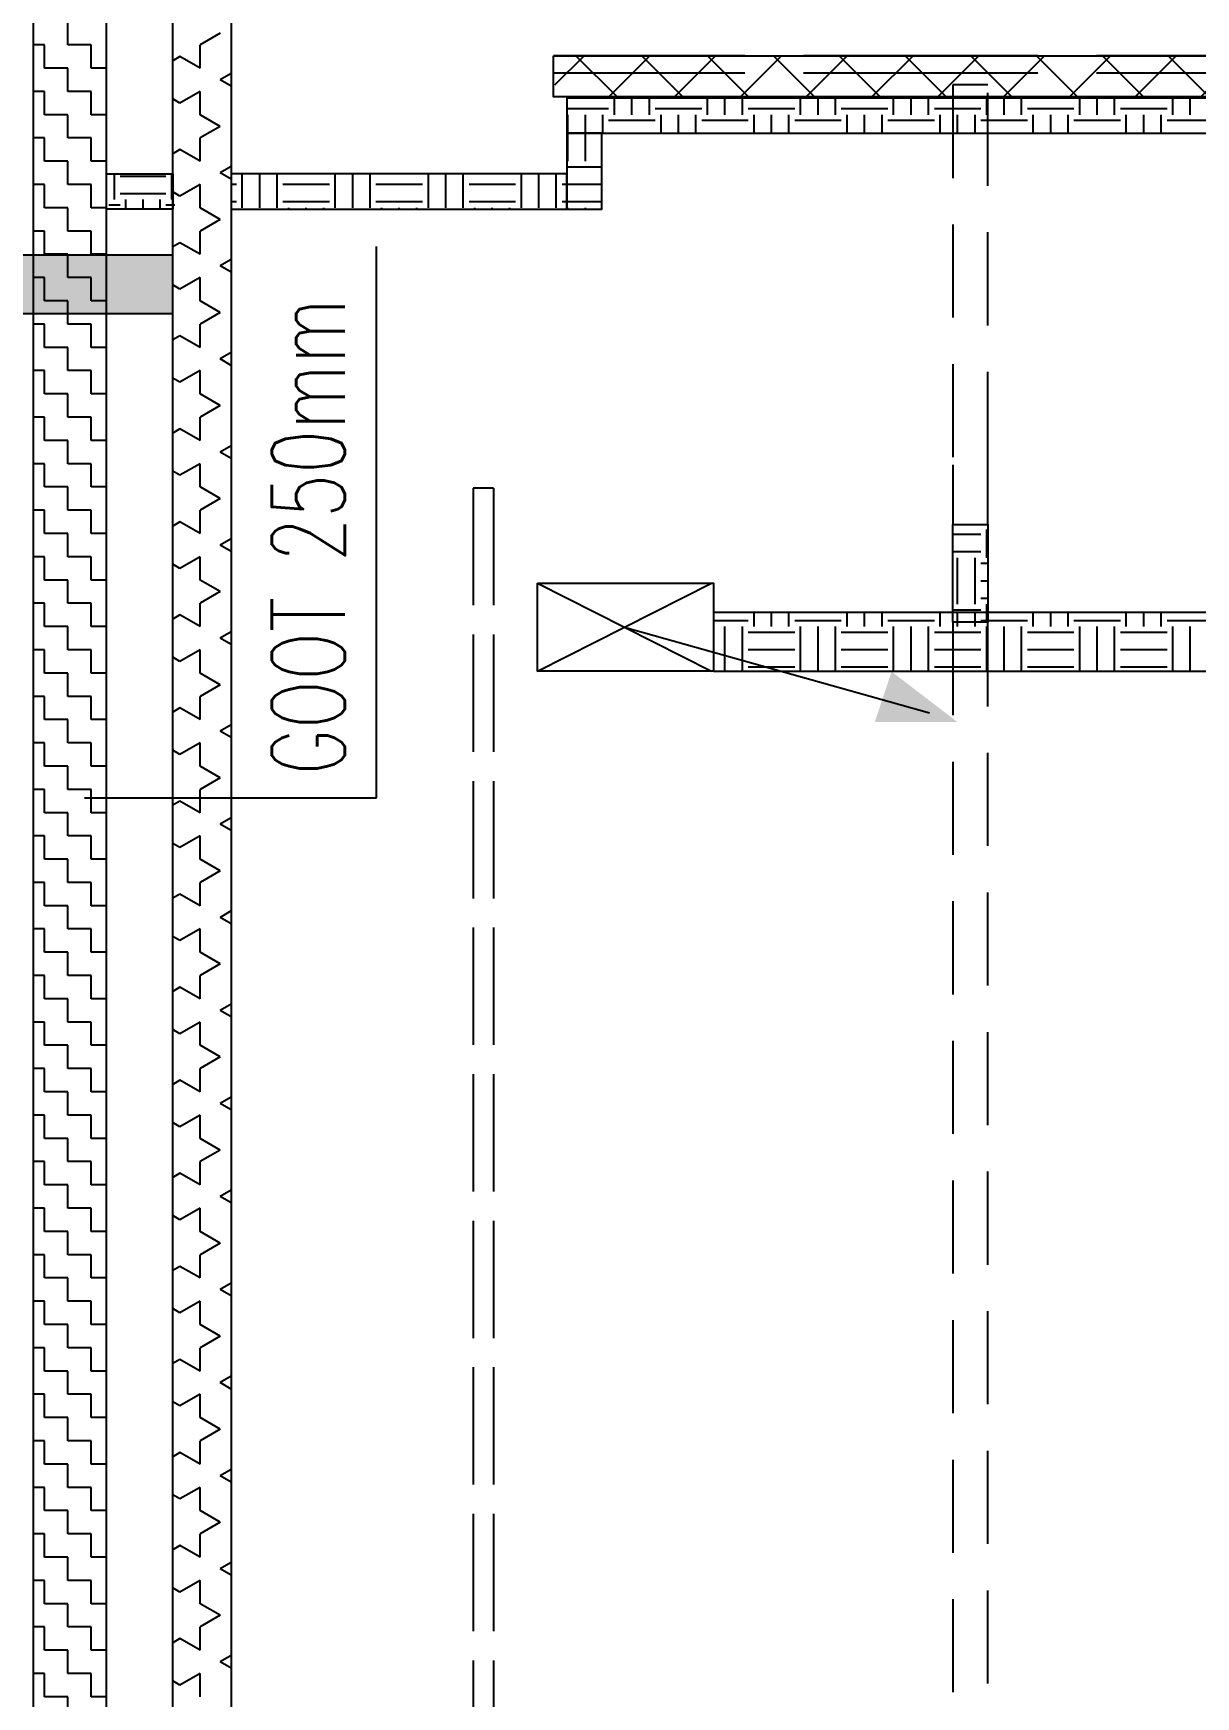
# Model space of a CAD drawing. Header units: millimetres. Extents: x -3262 to 109994, y 0 to 217318.
# Drawn here: x 57208 to 61174, y 45853 to 51528 of the extents above; entities that cross this region are included whole.
import ezdxf

# ---------------------------------------------------------------- set-up
doc = ezdxf.new("R2010")
doc.units = ezdxf.units.MM
doc.header["$LTSCALE"] = 100
for name, pattern in [('E_GOOT3', [5, 4, -1]), ('E_GOOT4', [10, 8, -2]), ('HIDDEN2', [4.7625, 3.175, -1.5875])]:
    doc.linetypes.add(name, pattern=pattern)
for name, color, linetype in [('ByLayer', 2, 'Continuous'), ('EL6131--_ENERGIEBEDR (1996)', 2, 'Continuous'), ('EL6131--_GEBOUWINST (1996)', 2, 'Continuous'), ('EL6131--_KG_D', 3, 'Continuous'), ('EL6131--_PG', 3, 'Continuous'), ('EL6131--_WG', 3, 'Continuous')]:
    doc.layers.add(name, color=color, linetype=linetype)
doc.styles.add('CofelyArial', font='arial.ttf')
doc.styles.add('ROMANS', font='ROMANS', dxfattribs={"width": 0.7})

# ---------------------------------------------------------------- blocks, each defined once
blk = doc.blocks.new('*X73')
at = {"color": 0}
for p, q in [((30136.7, 18886.7), (30136.7, 18925.8)), ((30156.2, 18906.2), (30243.2, 18906.2)), ((30123.2, 18867.2), (30156.2, 18867.2)), ((30175.8, 18730.5), (30175.8, 18886.7)), ((30234.4, 18730.5), (30234.4, 18886.7)), ((30123.2, 18808.6), (30156.2, 18808.6)), ((30123.2, 18750), (30156.2, 18750)), ((30136.7, 18700.2), (30136.7, 18730.5)), ((30156.2, 18710.9), (30243.2, 18710.9))]:
    blk.add_line(p, q, dxfattribs=at)
blk = doc.blocks.new('NV-1')
at = {"layer": 'ByLayer'}
for p, q in [((0, 4), (7.91, 0)), ((0, 0), (7.91, 4))]:
    blk.add_line(p, q, dxfattribs=at)
blk.add_lwpolyline([(0, 0), (8, 0), (8, 4), (0, 4)], close=True, dxfattribs=at)
blk = doc.blocks.new('PIJL-UIT')
at = {"layer": 'ByLayer', "color": 2}
blk.add_line((0, 0), (2.92, 10.41), dxfattribs=at)
blk.add_solid([(3.228, 11.35), (1.515, 9.111), (3.239, 8.536)], dxfattribs=at)
blk = doc.blocks.new('*X90')
at = {"color": 0}
for p, q in [((10933.9, 14108.9), (10933.9, 14205.1)), ((10953.8, 14188.3), (11112.5, 14188.3)), ((11132.3, 14108.9), (11132.3, 14205.1)), ((11191.9, 14108.9), (11191.9, 14205.1)), ((10900.3, 14089.1), (10953.8, 14089.1)), ((10953.8, 14128.8), (11112.5, 14128.8)), ((10973.6, 14085.1), (10973.6, 14108.9)), ((11033.1, 14085.1), (11033.1, 14108.9)), ((11092.7, 14085.1), (11092.7, 14108.9)), ((11112.5, 14089.1), (11209.1, 14089.1))]:
    blk.add_line(p, q, dxfattribs=at)
blk = doc.blocks.new('*X103')
at = {"color": 0}
for p, q in [((26670, 16629.1), (26785.3, 16629.1)), ((26689.8, 16648.9), (26689.8, 16666.4)), ((26749.4, 16648.9), (26749.4, 16666.4)), ((26670, 16569.5), (26785.3, 16569.5)), ((26665.3, 16470.3), (26670, 16470.3)), ((26670, 16510), (26785.3, 16510)), ((26689.8, 16331.4), (26689.8, 16490.2)), ((26749.4, 16331.4), (26749.4, 16490.2)), ((26665.3, 16410.8), (26670, 16410.8)), ((26665.3, 16351.2), (26670, 16351.2)), ((26670, 16311.6), (26785.3, 16311.6)), ((26670, 16252), (26785.3, 16252)), ((26670, 16192.5), (26785.3, 16192.5)), ((26665.3, 16152.8), (26670, 16152.8)), ((26689.8, 16013.9), (26689.8, 16172.7)), ((26749.4, 16013.9), (26749.4, 16172.7)), ((26665.3, 16093.3), (26670, 16093.3)), ((26665.3, 16033.8), (26670, 16033.8)), ((26670, 15994.1), (26785.3, 15994.1)), ((26670, 15934.5), (26785.3, 15934.5)), ((26665.3, 15835.3), (26670, 15835.3)), ((26670, 15875), (26785.3, 15875)), ((26689.8, 15696.4), (26689.8, 15855.2)), ((26749.4, 15696.4), (26749.4, 15855.2)), ((26665.3, 15775.8), (26670, 15775.8)), ((26665.3, 15716.2), (26670, 15716.2)), ((26670, 15676.6), (26785.3, 15676.6)), ((26670, 15617), (26785.3, 15617)), ((26670, 15557.5), (26785.3, 15557.5)), ((26665.3, 15517.8), (26670, 15517.8)), ((26689.8, 15522), (26689.8, 15537.7)), ((26689.8, 15402), (26689.8, 15522)), ((26749.4, 15522), (26749.4, 15537.7)), ((26749.4, 15402), (26749.4, 15522)), ((26808.9, 15402), (26808.9, 15522)), ((26828.8, 15517.8), (26924.3, 15517.8)), ((26924.3, 15517.8), (26987.5, 15517.8)), ((27007.3, 15378.9), (27007.3, 15522)), ((26665.3, 15458.3), (26670, 15458.3)), ((26828.8, 15458.3), (26924.3, 15458.3)), ((26924.3, 15458.3), (26987.5, 15458.3)), ((26924.3, 15398.8), (26987.5, 15398.8)), ((26967.7, 15220.2), (26967.7, 15378.9)), ((26987.5, 15359.1), (27044.3, 15359.1)), ((26987.5, 15299.5), (27044.3, 15299.5)), ((26987.5, 15240), (27044.3, 15240)), ((27007.3, 15061.4), (27007.3, 15220.2)), ((26924.3, 15200.3), (26987.5, 15200.3)), ((26924.3, 15140.8), (26987.5, 15140.8)), ((26924.3, 15081.2), (26987.5, 15081.2)), ((26967.7, 14902.7), (26967.7, 15061.4)), ((26987.5, 15041.6), (27044.3, 15041.6)), ((26987.5, 14982), (27044.3, 14982)), ((26924.3, 14882.8), (26987.5, 14882.8)), ((26987.5, 14922.5), (27044.3, 14922.5)), ((27007.3, 14743.9), (27007.3, 14902.7)), ((26924.3, 14823.3), (26987.5, 14823.3)), ((26924.3, 14763.8), (26987.5, 14763.8)), ((26967.7, 14585.2), (26967.7, 14743.9)), ((26987.5, 14724.1), (27044.3, 14724.1)), ((26987.5, 14664.5), (27044.3, 14664.5)), ((26987.5, 14605), (27044.3, 14605)), ((26924.3, 14565.3), (26987.5, 14565.3)), ((27007.3, 14426.4), (27007.3, 14585.2)), ((26924.3, 14505.8), (26987.5, 14505.8)), ((26924.3, 14446.2), (26987.5, 14446.2)), ((26967.7, 14267.7), (26967.7, 14426.4)), ((26987.5, 14406.6), (27044.3, 14406.6)), ((26987.5, 14347), (27044.3, 14347)), ((26924.3, 14247.8), (26987.5, 14247.8)), ((26987.5, 14287.5), (27044.3, 14287.5)), ((27007.3, 14108.9), (27007.3, 14267.7)), ((26924.3, 14188.3), (26987.5, 14188.3)), ((26924.3, 14128.8), (26987.5, 14128.8)), ((26967.7, 13950.2), (26967.7, 14108.9)), ((26987.5, 14089.1), (27044.3, 14089.1)), ((26987.5, 14029.5), (27044.3, 14029.5)), ((26987.5, 13970), (27044.3, 13970)), ((26924.3, 13930.3), (26987.5, 13930.3)), ((27007.3, 13791.4), (27007.3, 13950.2)), ((26924.3, 13870.8), (26987.5, 13870.8)), ((26924.3, 13811.2), (26987.5, 13811.2)), ((26967.7, 13632.7), (26967.7, 13791.4)), ((26987.5, 13771.6), (27044.3, 13771.6)), ((26987.5, 13712), (27044.3, 13712)), ((26987.5, 13652.5), (27044.3, 13652.5)), ((27007.3, 13473.9), (27007.3, 13632.7)), ((26924.3, 13612.8), (26987.5, 13612.8)), ((26924.3, 13553.3), (26987.5, 13553.3)), ((26924.3, 13493.8), (26987.5, 13493.8)), ((26967.7, 13315.2), (26967.7, 13473.9)), ((26987.5, 13454.1), (27044.3, 13454.1)), ((26987.5, 13394.5), (27044.3, 13394.5)), ((26924.3, 13295.3), (26987.5, 13295.3)), ((26987.5, 13335), (27044.3, 13335)), ((27007.3, 13156.4), (27007.3, 13315.2)), ((26924.3, 13235.8), (26987.5, 13235.8)), ((26924.3, 13176.2), (26987.5, 13176.2)), ((26967.7, 12997.7), (26967.7, 13156.4)), ((26987.5, 13136.6), (27044.3, 13136.6)), ((26987.5, 13077), (27044.3, 13077)), ((26987.5, 13017.5), (27044.3, 13017.5)), ((27007.3, 12838.9), (27007.3, 12997.7)), ((26924.3, 12977.8), (26987.5, 12977.8)), ((26924.3, 12918.3), (26987.5, 12918.3)), ((26924.3, 12858.8), (26987.5, 12858.8)), ((26967.7, 12680.2), (26967.7, 12838.9)), ((26987.5, 12819.1), (27044.3, 12819.1)), ((26987.5, 12759.5), (27044.3, 12759.5)), ((26924.3, 12660.3), (26987.5, 12660.3)), ((26987.5, 12700), (27044.3, 12700)), ((27007.3, 12521.4), (27007.3, 12680.2)), ((26924.3, 12600.8), (26987.5, 12600.8)), ((26924.3, 12541.2), (26987.5, 12541.2)), ((26967.7, 12362.7), (26967.7, 12521.4)), ((26987.5, 12501.6), (27044.3, 12501.6)), ((26987.5, 12442), (27044.3, 12442)), ((26987.5, 12382.5), (27044.3, 12382.5)), ((26924.3, 12342.8), (26987.5, 12342.8)), ((27007.3, 12203.9), (27007.3, 12362.7)), ((26924.3, 12283.3), (26987.5, 12283.3)), ((26924.3, 12223.8), (26987.5, 12223.8)), ((26967.7, 12045.2), (26967.7, 12203.9)), ((26987.5, 12184.1), (27044.3, 12184.1)), ((26987.5, 12124.5), (27044.3, 12124.5)), ((26987.5, 12065), (27044.3, 12065)), ((27007.3, 11886.4), (27007.3, 12045.2)), ((26924.3, 12025.3), (26987.5, 12025.3)), ((26924.3, 11965.8), (26987.5, 11965.8)), ((26924.3, 11906.2), (26987.5, 11906.2)), ((26967.7, 11727.7), (26967.7, 11886.4)), ((26987.5, 11866.6), (27044.3, 11866.6)), ((26987.5, 11807), (27044.3, 11807)), ((26924.3, 11707.8), (26987.5, 11707.8)), ((26987.5, 11747.5), (27044.3, 11747.5)), ((27007.3, 11568.9), (27007.3, 11727.7)), ((26924.3, 11648.3), (26987.5, 11648.3)), ((26924.3, 11588.8), (26987.5, 11588.8)), ((26967.7, 11410.2), (26967.7, 11568.9)), ((26987.5, 11549.1), (27044.3, 11549.1)), ((26987.5, 11489.5), (27044.3, 11489.5)), ((26987.5, 11430), (27044.3, 11430)), ((27007.3, 11251.4), (27007.3, 11410.2)), ((26924.3, 11390.3), (26987.5, 11390.3)), ((26924.3, 11330.8), (26987.5, 11330.8)), ((26924.3, 11271.2), (26987.5, 11271.2)), ((26967.7, 11092.7), (26967.7, 11251.4)), ((26987.5, 11231.6), (27044.3, 11231.6)), ((26987.5, 11172), (27044.3, 11172)), ((26924.3, 11072.8), (26987.5, 11072.8)), ((26987.5, 11112.5), (27044.3, 11112.5)), ((27007.3, 10933.9), (27007.3, 11092.7)), ((26924.3, 11013.3), (26987.5, 11013.3)), ((26924.3, 10953.8), (26987.5, 10953.8)), ((26967.7, 10775.2), (26967.7, 10933.9)), ((26987.5, 10914.1), (27044.3, 10914.1)), ((26987.5, 10854.5), (27044.3, 10854.5)), ((26987.5, 10795), (27044.3, 10795)), ((26924.3, 10755.3), (26987.5, 10755.3)), ((27007.3, 10616.4), (27007.3, 10775.2)), ((26924.3, 10695.8), (26987.5, 10695.8)), ((26924.3, 10636.2), (26987.5, 10636.2)), ((26967.7, 10457.7), (26967.7, 10616.4)), ((26987.5, 10596.6), (27044.3, 10596.6)), ((26987.5, 10537), (27044.3, 10537)), ((26987.5, 10477.5), (27044.3, 10477.5)), ((27007.3, 10298.9), (27007.3, 10457.7)), ((26924.3, 10437.8), (26987.5, 10437.8)), ((26924.3, 10378.3), (26987.5, 10378.3)), ((26924.3, 10318.8), (26987.5, 10318.8)), ((26967.7, 10140.2), (26967.7, 10298.9)), ((26987.5, 10279.1), (27044.3, 10279.1)), ((26987.5, 10219.5), (27044.3, 10219.5)), ((26987.5, 10160), (27044.3, 10160)), ((26924.3, 10120.3), (26987.5, 10120.3)), ((27007.3, 9981.4), (27007.3, 10140.2)), ((26924.3, 10060.8), (26987.5, 10060.8)), ((26924.3, 10001.2), (26987.5, 10001.2)), ((26967.7, 9822.7), (26967.7, 9981.4)), ((26987.5, 9961.6), (27044.3, 9961.6)), ((26987.5, 9902), (27044.3, 9902)), ((26987.5, 9842.5), (27044.3, 9842.5)), ((27007.3, 9663.9), (27007.3, 9822.7)), ((26924.3, 9802.8), (26987.5, 9802.8)), ((26924.3, 9743.3), (26987.5, 9743.3)), ((26924.3, 9683.8), (26987.5, 9683.8)), ((26967.7, 9505.2), (26967.7, 9663.9)), ((26987.5, 9644.1), (27044.3, 9644.1)), ((26987.5, 9584.5), (27044.3, 9584.5)), ((26924.3, 9485.3), (26987.5, 9485.3)), ((26987.5, 9525), (27044.3, 9525)), ((27007.3, 9346.4), (27007.3, 9505.2)), ((26924.3, 9425.8), (26987.5, 9425.8)), ((26924.3, 9366.2), (26987.5, 9366.2)), ((26967.7, 9187.7), (26967.7, 9346.4)), ((26987.5, 9326.6), (27044.3, 9326.6)), ((26987.5, 9267), (27044.3, 9267)), ((26987.5, 9207.5), (27044.3, 9207.5)), ((26924.3, 9167.8), (26987.5, 9167.8)), ((27007.3, 9044.8), (27007.3, 9187.7)), ((26924.3, 9108.3), (26987.5, 9108.3)), ((26924.3, 9048.8), (26987.5, 9048.8))]:
    blk.add_line(p, q, dxfattribs=at)
blk = doc.blocks.new('*X104')
at = {"color": 0}
for p, q in [((25261.1, 14902.7), (25261.1, 15021.4)), ((25088.8, 14982), (25241.2, 14982)), ((25088.8, 14922.5), (25241.2, 14922.5)), ((25102.3, 14743.9), (25102.3, 14902.7)), ((25161.9, 14743.9), (25161.9, 14902.7)), ((25221.4, 14743.9), (25221.4, 14902.7)), ((25241.2, 14882.8), (25288.8, 14882.8)), ((25241.2, 14823.3), (25288.8, 14823.3)), ((25241.2, 14763.8), (25288.8, 14763.8)), ((25088.8, 14724.1), (25241.2, 14724.1)), ((25261.1, 14585.2), (25261.1, 14743.9)), ((25088.8, 14664.5), (25241.2, 14664.5)), ((25088.8, 14605), (25241.2, 14605)), ((25102.3, 14426.4), (25102.3, 14585.2)), ((25161.9, 14426.4), (25161.9, 14585.2)), ((25221.4, 14426.4), (25221.4, 14585.2)), ((25241.2, 14565.3), (25288.8, 14565.3)), ((25241.2, 14505.8), (25288.8, 14505.8)), ((25241.2, 14446.2), (25288.8, 14446.2)), ((25261.1, 14267.7), (25261.1, 14426.4)), ((25088.8, 14406.6), (25241.2, 14406.6)), ((25088.8, 14347), (25241.2, 14347)), ((25088.8, 14287.5), (25241.2, 14287.5)), ((25102.3, 14108.9), (25102.3, 14267.7)), ((25161.9, 14108.9), (25161.9, 14267.7)), ((25221.4, 14108.9), (25221.4, 14267.7)), ((25241.2, 14247.8), (25288.8, 14247.8)), ((25241.2, 14188.3), (25288.8, 14188.3)), ((25088.8, 14089.1), (25241.2, 14089.1)), ((25241.2, 14128.8), (25288.8, 14128.8)), ((25261.1, 13950.2), (25261.1, 14108.9)), ((25088.8, 14029.5), (25241.2, 14029.5)), ((25088.8, 13970), (25241.2, 13970)), ((25102.3, 13791.4), (25102.3, 13950.2)), ((25161.9, 13791.4), (25161.9, 13950.2)), ((25221.4, 13791.4), (25221.4, 13950.2)), ((25241.2, 13930.3), (25288.8, 13930.3)), ((25241.2, 13870.8), (25288.8, 13870.8)), ((25241.2, 13811.2), (25288.8, 13811.2)), ((25261.1, 13632.7), (25261.1, 13791.4)), ((25088.8, 13771.6), (25241.2, 13771.6)), ((25088.8, 13712), (25241.2, 13712)), ((25088.8, 13652.5), (25241.2, 13652.5)), ((25102.3, 13473.9), (25102.3, 13632.7)), ((25161.9, 13473.9), (25161.9, 13632.7)), ((25221.4, 13473.9), (25221.4, 13632.7)), ((25241.2, 13612.8), (25288.8, 13612.8)), ((25241.2, 13553.3), (25288.8, 13553.3)), ((25088.8, 13454.1), (25241.2, 13454.1)), ((25241.2, 13493.8), (25288.8, 13493.8)), ((25261.1, 13315.2), (25261.1, 13473.9)), ((25088.8, 13394.5), (25241.2, 13394.5)), ((25088.8, 13335), (25241.2, 13335)), ((25102.3, 13156.4), (25102.3, 13315.2)), ((25161.9, 13156.4), (25161.9, 13315.2)), ((25221.4, 13156.4), (25221.4, 13315.2)), ((25241.2, 13295.3), (25288.8, 13295.3)), ((25241.2, 13235.8), (25288.8, 13235.8)), ((25241.2, 13176.2), (25288.8, 13176.2)), ((25088.8, 13136.6), (25241.2, 13136.6)), ((25261.1, 12997.7), (25261.1, 13156.4)), ((25088.8, 13077), (25241.2, 13077)), ((25088.8, 13017.5), (25241.2, 13017.5)), ((25102.3, 12838.9), (25102.3, 12997.7)), ((25161.9, 12838.9), (25161.9, 12997.7)), ((25221.4, 12838.9), (25221.4, 12997.7)), ((25241.2, 12977.8), (25288.8, 12977.8)), ((25241.2, 12918.3), (25288.8, 12918.3)), ((25241.2, 12858.8), (25288.8, 12858.8)), ((25261.1, 12680.2), (25261.1, 12838.9)), ((25088.8, 12819.1), (25241.2, 12819.1)), ((25088.8, 12759.5), (25241.2, 12759.5)), ((25088.8, 12700), (25241.2, 12700)), ((25102.3, 12521.4), (25102.3, 12680.2)), ((25161.9, 12521.4), (25161.9, 12680.2)), ((25221.4, 12521.4), (25221.4, 12680.2)), ((25241.2, 12660.3), (25288.8, 12660.3)), ((25241.2, 12600.8), (25288.8, 12600.8)), ((25088.8, 12501.6), (25241.2, 12501.6)), ((25241.2, 12541.2), (25288.8, 12541.2)), ((25261.1, 12362.7), (25261.1, 12521.4)), ((25088.8, 12442), (25241.2, 12442)), ((25088.8, 12382.5), (25241.2, 12382.5)), ((25102.3, 12203.9), (25102.3, 12362.7)), ((25161.9, 12203.9), (25161.9, 12362.7)), ((25221.4, 12203.9), (25221.4, 12362.7)), ((25241.2, 12342.8), (25288.8, 12342.8)), ((25241.2, 12283.3), (25288.8, 12283.3)), ((25241.2, 12223.8), (25288.8, 12223.8)), ((25261.1, 12045.2), (25261.1, 12203.9)), ((25088.8, 12184.1), (25241.2, 12184.1)), ((25088.8, 12124.5), (25241.2, 12124.5)), ((25088.8, 12065), (25241.2, 12065)), ((25102.3, 11886.4), (25102.3, 12045.2)), ((25161.9, 11886.4), (25161.9, 12045.2)), ((25221.4, 11886.4), (25221.4, 12045.2)), ((25241.2, 12025.3), (25288.8, 12025.3)), ((25241.2, 11965.8), (25288.8, 11965.8)), ((25088.8, 11866.6), (25241.2, 11866.6)), ((25241.2, 11906.2), (25288.8, 11906.2)), ((25261.1, 11727.7), (25261.1, 11886.4)), ((25088.8, 11807), (25241.2, 11807)), ((25088.8, 11747.5), (25241.2, 11747.5)), ((25102.3, 11568.9), (25102.3, 11727.7)), ((25161.9, 11568.9), (25161.9, 11727.7)), ((25221.4, 11568.9), (25221.4, 11727.7)), ((25241.2, 11707.8), (25288.8, 11707.8)), ((25241.2, 11648.3), (25288.8, 11648.3)), ((25241.2, 11588.8), (25288.8, 11588.8)), ((25088.8, 11549.1), (25241.2, 11549.1)), ((25261.1, 11410.2), (25261.1, 11568.9)), ((25088.8, 11489.5), (25241.2, 11489.5)), ((25088.8, 11430), (25241.2, 11430)), ((25102.3, 11251.4), (25102.3, 11410.2)), ((25161.9, 11251.4), (25161.9, 11410.2)), ((25221.4, 11251.4), (25221.4, 11410.2)), ((25241.2, 11390.3), (25288.8, 11390.3)), ((25241.2, 11330.8), (25288.8, 11330.8)), ((25241.2, 11271.2), (25288.8, 11271.2)), ((25261.1, 11092.7), (25261.1, 11251.4)), ((25088.8, 11231.6), (25241.2, 11231.6)), ((25088.8, 11172), (25241.2, 11172)), ((25088.8, 11112.5), (25241.2, 11112.5)), ((25102.3, 10933.9), (25102.3, 11092.7)), ((25161.9, 10933.9), (25161.9, 11092.7)), ((25221.4, 10933.9), (25221.4, 11092.7)), ((25241.2, 11072.8), (25288.8, 11072.8)), ((25241.2, 11013.3), (25288.8, 11013.3)), ((25241.2, 10953.8), (25288.8, 10953.8)), ((25088.8, 10914.1), (25241.2, 10914.1)), ((25261.1, 10775.2), (25261.1, 10933.9)), ((25088.8, 10854.5), (25241.2, 10854.5)), ((25088.8, 10795), (25241.2, 10795)), ((25102.3, 10616.4), (25102.3, 10775.2)), ((25161.9, 10616.4), (25161.9, 10775.2)), ((25221.4, 10616.4), (25221.4, 10775.2)), ((25241.2, 10755.3), (25288.8, 10755.3)), ((25241.2, 10695.8), (25288.8, 10695.8)), ((25241.2, 10636.2), (25288.8, 10636.2)), ((25261.1, 10457.7), (25261.1, 10616.4)), ((25088.8, 10596.6), (25241.2, 10596.6)), ((25088.8, 10537), (25241.2, 10537)), ((25088.8, 10477.5), (25241.2, 10477.5)), ((25102.3, 10298.9), (25102.3, 10457.7)), ((25161.9, 10298.9), (25161.9, 10457.7)), ((25221.4, 10298.9), (25221.4, 10457.7)), ((25241.2, 10437.8), (25288.8, 10437.8)), ((25241.2, 10378.3), (25288.8, 10378.3)), ((25088.8, 10279.1), (25241.2, 10279.1)), ((25241.2, 10318.8), (25288.8, 10318.8)), ((25261.1, 10140.2), (25261.1, 10298.9)), ((25088.8, 10219.5), (25241.2, 10219.5)), ((25088.8, 10160), (25241.2, 10160)), ((25102.3, 9981.4), (25102.3, 10140.2)), ((25161.9, 9981.4), (25161.9, 10140.2)), ((25221.4, 9981.4), (25221.4, 10140.2)), ((25241.2, 10120.3), (25288.8, 10120.3)), ((25241.2, 10060.8), (25288.8, 10060.8)), ((25241.2, 10001.2), (25288.8, 10001.2)), ((25088.8, 9961.6), (25241.2, 9961.6)), ((25261.1, 9822.7), (25261.1, 9981.4)), ((25088.8, 9902), (25241.2, 9902)), ((25088.8, 9842.5), (25241.2, 9842.5)), ((25102.3, 9663.9), (25102.3, 9822.7)), ((25161.9, 9663.9), (25161.9, 9822.7)), ((25221.4, 9663.9), (25221.4, 9822.7)), ((25241.2, 9802.8), (25288.8, 9802.8)), ((25241.2, 9743.3), (25288.8, 9743.3)), ((25241.2, 9683.8), (25288.8, 9683.8)), ((25261.1, 9505.2), (25261.1, 9663.9)), ((25088.8, 9644.1), (25241.2, 9644.1)), ((25088.8, 9584.5), (25241.2, 9584.5)), ((25088.8, 9525), (25241.2, 9525)), ((25102.3, 9346.4), (25102.3, 9505.2)), ((25161.9, 9346.4), (25161.9, 9505.2)), ((25221.4, 9346.4), (25221.4, 9505.2)), ((25241.2, 9485.3), (25288.8, 9485.3)), ((25241.2, 9425.8), (25288.8, 9425.8)), ((25241.2, 9366.2), (25288.8, 9366.2)), ((25088.8, 9326.6), (25241.2, 9326.6)), ((25261.1, 9187.7), (25261.1, 9346.4)), ((25088.8, 9267), (25241.2, 9267)), ((25088.8, 9207.5), (25241.2, 9207.5)), ((25102.3, 9044.8), (25102.3, 9187.7)), ((25161.9, 9044.8), (25161.9, 9187.7)), ((25221.4, 9044.8), (25221.4, 9187.7)), ((25241.2, 9167.8), (25288.8, 9167.8)), ((25241.2, 9108.3), (25288.8, 9108.3)), ((25241.2, 9048.8), (25288.8, 9048.8))]:
    blk.add_line(p, q, dxfattribs=at)
blk = doc.blocks.new('*X108')
at = {"color": 0}
for p, q in [((21629.7, 16841.5), (21644.1, 16866.4)), ((21788.4, 16841.5), (21774, 16866.4)), ((21947.2, 16841.5), (21961.6, 16866.4)), ((22105.9, 16841.5), (22091.5, 16866.4)), ((22264.7, 16841.5), (22279.1, 16866.4)), ((22423.4, 16841.5), (22409, 16866.4)), ((22582.2, 16841.5), (22596.6, 16866.4)), ((22740.9, 16841.5), (22726.5, 16866.4)), ((22899.7, 16841.5), (22914.1, 16866.4)), ((23058.4, 16841.5), (23044, 16866.4)), ((23217.2, 16841.5), (23231.6, 16866.4)), ((23375.9, 16841.5), (23361.5, 16866.4)), ((23534.7, 16841.5), (23549.1, 16866.4)), ((23693.4, 16841.5), (23679, 16866.4)), ((23852.2, 16841.5), (23866.6, 16866.4)), ((24010.9, 16841.5), (23996.5, 16866.4)), ((24169.7, 16841.5), (24184.1, 16866.4)), ((24328.4, 16841.5), (24314, 16866.4)), ((24487.2, 16841.5), (24501.6, 16866.4)), ((24645.9, 16841.5), (24631.5, 16866.4)), ((24804.7, 16841.5), (24819.1, 16866.4)), ((24963.4, 16841.5), (24949, 16866.4)), ((25122.2, 16841.5), (25136.6, 16866.4)), ((25280.9, 16841.5), (25266.5, 16866.4)), ((25439.7, 16841.5), (25454.1, 16866.4)), ((25598.4, 16841.5), (25584, 16866.4)), ((25757.2, 16841.5), (25771.6, 16866.4)), ((25915.9, 16841.5), (25901.5, 16866.4)), ((26074.7, 16841.5), (26089.1, 16866.4)), ((26233.4, 16841.5), (26219, 16866.4)), ((26392.2, 16841.5), (26406.6, 16866.4)), ((26550.9, 16841.5), (26536.5, 16866.4)), ((26709.7, 16841.5), (26724.1, 16866.4)), ((26868.4, 16841.5), (26854, 16866.4)), ((27027.2, 16841.5), (27041.6, 16866.4)), ((27185.9, 16841.5), (27171.5, 16866.4)), ((21669.4, 16772.7), (21629.7, 16841.5)), ((21748.7, 16772.7), (21788.4, 16841.5)), ((21986.9, 16772.7), (21947.2, 16841.5)), ((22066.2, 16772.7), (22105.9, 16841.5)), ((22304.4, 16772.7), (22264.7, 16841.5)), ((22383.7, 16772.7), (22423.4, 16841.5)), ((22621.9, 16772.7), (22582.2, 16841.5)), ((22701.2, 16772.7), (22740.9, 16841.5)), ((22939.4, 16772.7), (22899.7, 16841.5)), ((23018.7, 16772.7), (23058.4, 16841.5)), ((23256.9, 16772.7), (23217.2, 16841.5)), ((23336.2, 16772.7), (23375.9, 16841.5)), ((23574.4, 16772.7), (23534.7, 16841.5)), ((23653.7, 16772.7), (23693.4, 16841.5)), ((23891.9, 16772.7), (23852.2, 16841.5)), ((23971.2, 16772.7), (24010.9, 16841.5)), ((24209.4, 16772.7), (24169.7, 16841.5)), ((24288.7, 16772.7), (24328.4, 16841.5)), ((24526.9, 16772.7), (24487.2, 16841.5)), ((24606.2, 16772.7), (24645.9, 16841.5)), ((24844.4, 16772.7), (24804.7, 16841.5)), ((24923.7, 16772.7), (24963.4, 16841.5)), ((25161.9, 16772.7), (25122.2, 16841.5)), ((25241.2, 16772.7), (25280.9, 16841.5)), ((25479.4, 16772.7), (25439.7, 16841.5)), ((25558.7, 16772.7), (25598.4, 16841.5)), ((25796.9, 16772.7), (25757.2, 16841.5)), ((25876.2, 16772.7), (25915.9, 16841.5)), ((26114.4, 16772.7), (26074.7, 16841.5)), ((26193.7, 16772.7), (26233.4, 16841.5)), ((26431.9, 16772.7), (26392.2, 16841.5)), ((26511.2, 16772.7), (26550.9, 16841.5)), ((26749.4, 16772.7), (26709.7, 16841.5)), ((26828.7, 16772.7), (26868.4, 16841.5)), ((27066.9, 16772.7), (27027.2, 16841.5)), ((27146.2, 16772.7), (27185.9, 16841.5)), ((21590, 16772.7), (21669.4, 16772.7)), ((21748.8, 16772.7), (21828.1, 16772.7)), ((21867.8, 16704), (21828.1, 16772.7)), ((21867.8, 16704), (21907.5, 16772.7)), ((21907.5, 16772.7), (21986.9, 16772.7)), ((22066.2, 16772.7), (22145.6, 16772.7)), ((22185.3, 16704), (22145.6, 16772.7)), ((22185.3, 16704), (22225, 16772.7)), ((22225, 16772.7), (22304.4, 16772.7)), ((22383.8, 16772.7), (22463.1, 16772.7)), ((22502.8, 16704), (22463.1, 16772.7)), ((22502.8, 16704), (22542.5, 16772.7)), ((22542.5, 16772.7), (22621.9, 16772.7)), ((22701.2, 16772.7), (22780.6, 16772.7)), ((22820.3, 16704), (22780.6, 16772.7)), ((22820.3, 16704), (22860, 16772.7)), ((22860, 16772.7), (22939.4, 16772.7)), ((23018.8, 16772.7), (23098.1, 16772.7)), ((23137.8, 16704), (23098.1, 16772.7)), ((23137.8, 16704), (23177.5, 16772.7)), ((23177.5, 16772.7), (23256.9, 16772.7)), ((23336.2, 16772.7), (23415.6, 16772.7)), ((23455.3, 16704), (23415.6, 16772.7)), ((23455.3, 16704), (23495, 16772.7)), ((23495, 16772.7), (23574.4, 16772.7)), ((23653.8, 16772.7), (23733.1, 16772.7)), ((23772.8, 16704), (23733.1, 16772.7)), ((23772.8, 16704), (23812.5, 16772.7)), ((23812.5, 16772.7), (23891.9, 16772.7)), ((23971.2, 16772.7), (24050.6, 16772.7)), ((24090.3, 16704), (24050.6, 16772.7)), ((24090.3, 16704), (24130, 16772.7)), ((24130, 16772.7), (24209.4, 16772.7)), ((24288.8, 16772.7), (24368.1, 16772.7)), ((24407.8, 16704), (24368.1, 16772.7)), ((24407.8, 16704), (24447.5, 16772.7)), ((24447.5, 16772.7), (24526.9, 16772.7)), ((24606.2, 16772.7), (24685.6, 16772.7)), ((24725.3, 16704), (24685.6, 16772.7)), ((24725.3, 16704), (24765, 16772.7)), ((24765, 16772.7), (24844.4, 16772.7)), ((24923.8, 16772.7), (25003.1, 16772.7)), ((25042.8, 16704), (25003.1, 16772.7)), ((25042.8, 16704), (25082.5, 16772.7)), ((25082.5, 16772.7), (25161.9, 16772.7)), ((25241.2, 16772.7), (25320.6, 16772.7)), ((25360.3, 16704), (25320.6, 16772.7)), ((25360.3, 16704), (25400, 16772.7)), ((25400, 16772.7), (25479.4, 16772.7)), ((25558.8, 16772.7), (25638.1, 16772.7)), ((25677.8, 16704), (25638.1, 16772.7)), ((25677.8, 16704), (25717.5, 16772.7)), ((25717.5, 16772.7), (25796.9, 16772.7)), ((25876.2, 16772.7), (25955.6, 16772.7)), ((25995.3, 16704), (25955.6, 16772.7)), ((25995.3, 16704), (26035, 16772.7)), ((26035, 16772.7), (26114.4, 16772.7)), ((26193.8, 16772.7), (26273.1, 16772.7)), ((26312.8, 16704), (26273.1, 16772.7)), ((26312.8, 16704), (26352.5, 16772.7)), ((26352.5, 16772.7), (26431.9, 16772.7)), ((26511.2, 16772.7), (26590.6, 16772.7)), ((26630.3, 16704), (26590.6, 16772.7)), ((26630.3, 16704), (26670, 16772.7)), ((26670, 16772.7), (26749.4, 16772.7)), ((26828.8, 16772.7), (26908.1, 16772.7)), ((26947.8, 16704), (26908.1, 16772.7)), ((26947.8, 16704), (26987.5, 16772.7)), ((26987.5, 16772.7), (27066.9, 16772.7)), ((27146.2, 16772.7), (27225.6, 16772.7)), ((27265.3, 16704), (27225.6, 16772.7)), ((21687.4, 16666.4), (21709.1, 16704)), ((21730.8, 16666.4), (21709.1, 16704)), ((22004.9, 16666.4), (22026.6, 16704)), ((22048.3, 16666.4), (22026.6, 16704)), ((22322.4, 16666.4), (22344.1, 16704)), ((22365.8, 16666.4), (22344.1, 16704)), ((22639.9, 16666.4), (22661.6, 16704)), ((22683.3, 16666.4), (22661.6, 16704)), ((22957.4, 16666.4), (22979.1, 16704)), ((23000.8, 16666.4), (22979.1, 16704)), ((23274.9, 16666.4), (23296.6, 16704)), ((23318.3, 16666.4), (23296.6, 16704)), ((23592.4, 16666.4), (23614.1, 16704)), ((23635.8, 16666.4), (23614.1, 16704)), ((23909.9, 16666.4), (23931.6, 16704)), ((23953.3, 16666.4), (23931.6, 16704)), ((24227.4, 16666.4), (24249.1, 16704)), ((24270.8, 16666.4), (24249.1, 16704)), ((24544.9, 16666.4), (24566.6, 16704)), ((24588.3, 16666.4), (24566.6, 16704)), ((24862.4, 16666.4), (24884.1, 16704)), ((24905.8, 16666.4), (24884.1, 16704)), ((25179.9, 16666.4), (25201.6, 16704)), ((25223.3, 16666.4), (25201.6, 16704)), ((25497.4, 16666.4), (25519.1, 16704)), ((25540.8, 16666.4), (25519.1, 16704)), ((25814.9, 16666.4), (25836.6, 16704)), ((25858.3, 16666.4), (25836.6, 16704)), ((26132.4, 16666.4), (26154.1, 16704)), ((26175.8, 16666.4), (26154.1, 16704)), ((26449.9, 16666.4), (26471.6, 16704)), ((26493.3, 16666.4), (26471.6, 16704)), ((26767.4, 16666.4), (26789.1, 16704)), ((26810.8, 16666.4), (26789.1, 16704)), ((27084.9, 16666.4), (27106.6, 16704)), ((27128.3, 16666.4), (27106.6, 16704))]:
    blk.add_line(p, q, dxfattribs=at)
blk = doc.blocks.new('*X109')
at = {"color": 0}
for p, q in [((21669.4, 17303.8), (21669.4, 17342)), ((21828.1, 17303.8), (21828.1, 17342)), ((21986.9, 17303.8), (21986.9, 17342)), ((22145.6, 17303.8), (22145.6, 17342)), ((22304.4, 17303.8), (22304.4, 17342)), ((22463.1, 17303.8), (22463.1, 17342)), ((22621.9, 17303.8), (22621.9, 17342)), ((22780.6, 17303.8), (22780.6, 17342)), ((22939.4, 17303.8), (22939.4, 17342)), ((23098.1, 17303.8), (23098.1, 17342)), ((23256.9, 17303.8), (23256.9, 17342)), ((23415.6, 17303.8), (23415.6, 17342)), ((23574.4, 17303.8), (23574.4, 17342)), ((23733.1, 17303.8), (23733.1, 17342)), ((23891.9, 17303.8), (23891.9, 17342)), ((24050.6, 17303.8), (24050.6, 17342)), ((24209.4, 17303.8), (24209.4, 17342)), ((24368.1, 17303.8), (24368.1, 17342)), ((24526.9, 17303.8), (24526.9, 17342)), ((24685.6, 17303.8), (24685.6, 17342)), ((24844.4, 17303.8), (24844.4, 17342)), ((25003.1, 17303.8), (25003.1, 17342)), ((25161.9, 17303.8), (25161.9, 17342)), ((25320.6, 17303.8), (25320.6, 17342)), ((25479.4, 17303.8), (25479.4, 17342)), ((25638.1, 17303.8), (25638.1, 17342)), ((25796.9, 17303.8), (25796.9, 17342)), ((25955.6, 17303.8), (25955.6, 17342)), ((26114.4, 17303.8), (26114.4, 17342)), ((26273.1, 17303.8), (26273.1, 17342)), ((26431.9, 17303.8), (26431.9, 17342)), ((26590.6, 17303.8), (26590.6, 17342)), ((26749.4, 17303.8), (26749.4, 17342)), ((26908.1, 17303.8), (26908.1, 17342)), ((27066.9, 17303.8), (27066.9, 17342)), ((27225.6, 17303.8), (27225.6, 17342)), ((21590, 17303.8), (21669.4, 17303.8)), ((21590, 17224.4), (21590, 17303.8)), ((21748.8, 17303.8), (21828.1, 17303.8)), ((21748.8, 17224.4), (21748.8, 17303.8)), ((21907.5, 17303.8), (21986.9, 17303.8)), ((21907.5, 17224.4), (21907.5, 17303.8)), ((22066.2, 17303.8), (22145.6, 17303.8)), ((22066.2, 17224.4), (22066.2, 17303.8)), ((22225, 17303.8), (22304.4, 17303.8)), ((22225, 17224.4), (22225, 17303.8)), ((22383.8, 17303.8), (22463.1, 17303.8)), ((22383.8, 17224.4), (22383.8, 17303.8)), ((22542.5, 17303.8), (22621.9, 17303.8)), ((22542.5, 17224.4), (22542.5, 17303.8)), ((22701.2, 17303.8), (22780.6, 17303.8)), ((22701.2, 17224.4), (22701.2, 17303.8)), ((22860, 17303.8), (22939.4, 17303.8)), ((22860, 17224.4), (22860, 17303.8)), ((23018.8, 17303.8), (23098.1, 17303.8)), ((23018.8, 17224.4), (23018.8, 17303.8)), ((23177.5, 17303.8), (23256.9, 17303.8)), ((23177.5, 17224.4), (23177.5, 17303.8)), ((23336.2, 17303.8), (23415.6, 17303.8)), ((23336.2, 17224.4), (23336.2, 17303.8)), ((23495, 17303.8), (23574.4, 17303.8)), ((23495, 17224.4), (23495, 17303.8)), ((23653.8, 17303.8), (23733.1, 17303.8)), ((23653.8, 17224.4), (23653.8, 17303.8)), ((23812.5, 17303.8), (23891.9, 17303.8)), ((23812.5, 17224.4), (23812.5, 17303.8)), ((23971.2, 17303.8), (24050.6, 17303.8)), ((23971.2, 17224.4), (23971.2, 17303.8)), ((24130, 17303.8), (24209.4, 17303.8)), ((24130, 17224.4), (24130, 17303.8)), ((24288.8, 17303.8), (24368.1, 17303.8)), ((24288.8, 17224.4), (24288.8, 17303.8)), ((24447.5, 17303.8), (24526.9, 17303.8)), ((24447.5, 17224.4), (24447.5, 17303.8)), ((24606.2, 17303.8), (24685.6, 17303.8)), ((24606.2, 17224.4), (24606.2, 17303.8)), ((24765, 17303.8), (24844.4, 17303.8)), ((24765, 17224.4), (24765, 17303.8)), ((24923.8, 17303.8), (25003.1, 17303.8)), ((24923.8, 17224.4), (24923.8, 17303.8)), ((25082.5, 17303.8), (25161.9, 17303.8)), ((25082.5, 17224.4), (25082.5, 17303.8)), ((25241.2, 17303.8), (25320.6, 17303.8)), ((25241.2, 17224.4), (25241.2, 17303.8)), ((25400, 17303.8), (25479.4, 17303.8)), ((25400, 17224.4), (25400, 17303.8)), ((25558.8, 17303.8), (25638.1, 17303.8)), ((25558.8, 17224.4), (25558.8, 17303.8)), ((25717.5, 17303.8), (25796.9, 17303.8)), ((25717.5, 17224.4), (25717.5, 17303.8)), ((25876.2, 17303.8), (25955.6, 17303.8)), ((25876.2, 17224.4), (25876.2, 17303.8)), ((26035, 17303.8), (26114.4, 17303.8)), ((26035, 17224.4), (26035, 17303.8)), ((26193.8, 17303.8), (26273.1, 17303.8)), ((26193.8, 17224.4), (26193.8, 17303.8)), ((26352.5, 17303.8), (26431.9, 17303.8)), ((26352.5, 17224.4), (26352.5, 17303.8)), ((26511.2, 17303.8), (26590.6, 17303.8)), ((26511.2, 17224.4), (26511.2, 17303.8)), ((26670, 17303.8), (26749.4, 17303.8)), ((26670, 17224.4), (26670, 17303.8)), ((26828.8, 17303.8), (26908.1, 17303.8)), ((26828.8, 17224.4), (26828.8, 17303.8)), ((26987.5, 17303.8), (27066.9, 17303.8)), ((26987.5, 17224.4), (26987.5, 17303.8)), ((27146.2, 17303.8), (27225.6, 17303.8)), ((27146.2, 17224.4), (27146.2, 17303.8)), ((21510.6, 17224.4), (21590, 17224.4)), ((21669.4, 17224.4), (21748.8, 17224.4)), ((21669.4, 17145), (21669.4, 17224.4)), ((21828.1, 17224.4), (21907.5, 17224.4)), ((21828.1, 17145), (21828.1, 17224.4)), ((21986.9, 17224.4), (22066.2, 17224.4)), ((21986.9, 17145), (21986.9, 17224.4)), ((22145.6, 17224.4), (22225, 17224.4)), ((22145.6, 17145), (22145.6, 17224.4)), ((22304.4, 17224.4), (22383.8, 17224.4)), ((22304.4, 17145), (22304.4, 17224.4)), ((22463.1, 17224.4), (22542.5, 17224.4)), ((22463.1, 17145), (22463.1, 17224.4)), ((22621.9, 17224.4), (22701.2, 17224.4)), ((22621.9, 17145), (22621.9, 17224.4)), ((22780.6, 17224.4), (22860, 17224.4)), ((22780.6, 17145), (22780.6, 17224.4)), ((22939.4, 17224.4), (23018.8, 17224.4)), ((22939.4, 17145), (22939.4, 17224.4)), ((23098.1, 17224.4), (23177.5, 17224.4)), ((23098.1, 17145), (23098.1, 17224.4)), ((23256.9, 17224.4), (23336.2, 17224.4)), ((23256.9, 17145), (23256.9, 17224.4)), ((23415.6, 17224.4), (23495, 17224.4)), ((23415.6, 17145), (23415.6, 17224.4)), ((23574.4, 17224.4), (23653.8, 17224.4)), ((23574.4, 17145), (23574.4, 17224.4)), ((23733.1, 17224.4), (23812.5, 17224.4)), ((23733.1, 17145), (23733.1, 17224.4)), ((23891.9, 17224.4), (23971.2, 17224.4)), ((23891.9, 17145), (23891.9, 17224.4)), ((24050.6, 17224.4), (24130, 17224.4)), ((24050.6, 17145), (24050.6, 17224.4)), ((24209.4, 17224.4), (24288.8, 17224.4)), ((24209.4, 17145), (24209.4, 17224.4)), ((24368.1, 17224.4), (24447.5, 17224.4)), ((24368.1, 17145), (24368.1, 17224.4)), ((24526.9, 17224.4), (24606.2, 17224.4)), ((24526.9, 17145), (24526.9, 17224.4)), ((24685.6, 17224.4), (24765, 17224.4)), ((24685.6, 17145), (24685.6, 17224.4)), ((24844.4, 17224.4), (24923.8, 17224.4)), ((24844.4, 17145), (24844.4, 17224.4)), ((25003.1, 17224.4), (25082.5, 17224.4)), ((25003.1, 17145), (25003.1, 17224.4)), ((25161.9, 17224.4), (25241.2, 17224.4)), ((25161.9, 17145), (25161.9, 17224.4)), ((25320.6, 17224.4), (25400, 17224.4)), ((25320.6, 17145), (25320.6, 17224.4)), ((25479.4, 17224.4), (25558.8, 17224.4)), ((25479.4, 17145), (25479.4, 17224.4)), ((25638.1, 17224.4), (25717.5, 17224.4)), ((25638.1, 17145), (25638.1, 17224.4)), ((25796.9, 17224.4), (25876.2, 17224.4)), ((25796.9, 17145), (25796.9, 17224.4)), ((25955.6, 17224.4), (26035, 17224.4)), ((25955.6, 17145), (25955.6, 17224.4)), ((26114.4, 17224.4), (26193.8, 17224.4)), ((26114.4, 17145), (26114.4, 17224.4)), ((26273.1, 17224.4), (26352.5, 17224.4)), ((26273.1, 17145), (26273.1, 17224.4)), ((26431.9, 17224.4), (26511.2, 17224.4)), ((26431.9, 17145), (26431.9, 17224.4)), ((26590.6, 17224.4), (26670, 17224.4)), ((26590.6, 17145), (26590.6, 17224.4)), ((26749.4, 17224.4), (26828.8, 17224.4)), ((26749.4, 17145), (26749.4, 17224.4)), ((26908.1, 17224.4), (26987.5, 17224.4)), ((26908.1, 17145), (26908.1, 17224.4)), ((27066.9, 17224.4), (27146.2, 17224.4)), ((27066.9, 17145), (27066.9, 17224.4)), ((27225.6, 17224.4), (27305, 17224.4)), ((27225.6, 17145), (27225.6, 17224.4)), ((21590, 17145), (21669.4, 17145)), ((21590, 17092), (21590, 17145)), ((21748.8, 17145), (21828.1, 17145)), ((21748.8, 17092), (21748.8, 17145)), ((21907.5, 17145), (21986.9, 17145)), ((21907.5, 17092), (21907.5, 17145)), ((22066.2, 17145), (22145.6, 17145)), ((22066.2, 17092), (22066.2, 17145)), ((22225, 17145), (22304.4, 17145)), ((22225, 17092), (22225, 17145)), ((22383.8, 17145), (22463.1, 17145)), ((22383.8, 17092), (22383.8, 17145)), ((22542.5, 17145), (22621.9, 17145)), ((22542.5, 17092), (22542.5, 17145)), ((22701.2, 17145), (22780.6, 17145)), ((22701.2, 17092), (22701.2, 17145)), ((22860, 17145), (22939.4, 17145)), ((22860, 17092), (22860, 17145)), ((23018.8, 17145), (23098.1, 17145)), ((23018.8, 17092), (23018.8, 17145)), ((23177.5, 17145), (23256.9, 17145)), ((23177.5, 17092), (23177.5, 17145)), ((23336.2, 17145), (23415.6, 17145)), ((23336.2, 17092), (23336.2, 17145)), ((23495, 17145), (23574.4, 17145)), ((23495, 17092), (23495, 17145)), ((23653.8, 17145), (23733.1, 17145)), ((23653.8, 17092), (23653.8, 17145)), ((23812.5, 17145), (23891.9, 17145)), ((23812.5, 17092), (23812.5, 17145)), ((23971.2, 17145), (24050.6, 17145)), ((23971.2, 17092), (23971.2, 17145)), ((24130, 17145), (24209.4, 17145)), ((24130, 17092), (24130, 17145)), ((24288.8, 17145), (24368.1, 17145)), ((24288.8, 17092), (24288.8, 17145)), ((24447.5, 17145), (24526.9, 17145)), ((24447.5, 17092), (24447.5, 17145)), ((24606.2, 17145), (24685.6, 17145)), ((24606.2, 17092), (24606.2, 17145)), ((24765, 17145), (24844.4, 17145)), ((24765, 17092), (24765, 17145)), ((24923.8, 17145), (25003.1, 17145)), ((24923.8, 17092), (24923.8, 17145)), ((25082.5, 17145), (25161.9, 17145)), ((25082.5, 17092), (25082.5, 17145)), ((25241.2, 17145), (25320.6, 17145)), ((25241.2, 17092), (25241.2, 17145)), ((25400, 17145), (25479.4, 17145)), ((25400, 17092), (25400, 17145)), ((25558.8, 17145), (25638.1, 17145)), ((25558.8, 17092), (25558.8, 17145)), ((25717.5, 17145), (25796.9, 17145)), ((25717.5, 17092), (25717.5, 17145)), ((25876.2, 17145), (25955.6, 17145)), ((25876.2, 17092), (25876.2, 17145)), ((26035, 17145), (26114.4, 17145)), ((26035, 17092), (26035, 17145)), ((26193.8, 17145), (26273.1, 17145)), ((26193.8, 17092), (26193.8, 17145)), ((26352.5, 17145), (26431.9, 17145)), ((26352.5, 17092), (26352.5, 17145)), ((26511.2, 17145), (26590.6, 17145)), ((26511.2, 17092), (26511.2, 17145)), ((26670, 17145), (26749.4, 17145)), ((26670, 17092), (26670, 17145)), ((26828.8, 17145), (26908.1, 17145)), ((26828.8, 17092), (26828.8, 17145)), ((26987.5, 17145), (27066.9, 17145)), ((26987.5, 17092), (26987.5, 17145)), ((27146.2, 17145), (27225.6, 17145)), ((27146.2, 17092), (27146.2, 17145))]:
    blk.add_line(p, q, dxfattribs=at)
blk = doc.blocks.new('*X84')
at = {"color": 0}
for p, q in [((49163.8, 15712.4), (49293.2, 15841.8)), ((49405.1, 15701.8), (49265.1, 15841.8)), ((49377.7, 15701.8), (49517.7, 15841.8)), ((49629.6, 15701.8), (49489.6, 15841.8)), ((49602.2, 15701.8), (49742.2, 15841.8)), ((49854.1, 15701.8), (49714.1, 15841.8)), ((49826.8, 15701.8), (49966.8, 15841.8)), ((50078.6, 15701.8), (49938.6, 15841.8)), ((50051.3, 15701.8), (50191.3, 15841.8)), ((50303.1, 15701.8), (50163.1, 15841.8)), ((50275.8, 15701.8), (50415.8, 15841.8)), ((50527.6, 15701.8), (50387.6, 15841.8)), ((50500.3, 15701.8), (50640.3, 15841.8)), ((50752.1, 15701.8), (50612.1, 15841.8)), ((50724.8, 15701.8), (50864.8, 15841.8)), ((50976.6, 15701.8), (50836.6, 15841.8)), ((50949.3, 15701.8), (51089.3, 15841.8)), ((51201.1, 15701.8), (51061.1, 15841.8)), ((51173.8, 15701.8), (51313.8, 15841.8)), ((51425.6, 15701.8), (51285.6, 15841.8)), ((51398.3, 15701.8), (51538.3, 15841.8)), ((51650.1, 15701.8), (51510.1, 15841.8)), ((51622.8, 15701.8), (51762.8, 15841.8)), ((51874.6, 15701.8), (51734.6, 15841.8)), ((51847.3, 15701.8), (51987.3, 15841.8)), ((52099.2, 15701.8), (51959.2, 15841.8)), ((52071.8, 15701.8), (52211.8, 15841.8)), ((52323.7, 15701.8), (52183.7, 15841.8)), ((52296.3, 15701.8), (52436.3, 15841.8)), ((52548.2, 15701.8), (52408.2, 15841.8)), ((52520.8, 15701.8), (52660.8, 15841.8)), ((52772.7, 15701.8), (52632.7, 15841.8)), ((52745.3, 15701.8), (52885.3, 15841.8)), ((52997.2, 15701.8), (52857.2, 15841.8)), ((52969.8, 15701.8), (53109.8, 15841.8)), ((53221.7, 15701.8), (53081.7, 15841.8)), ((53194.4, 15701.8), (53334.4, 15841.8)), ((53446.2, 15701.8), (53306.2, 15841.8)), ((53418.9, 15701.8), (53558.9, 15841.8)), ((53670.7, 15701.8), (53530.7, 15841.8)), ((53643.4, 15701.8), (53783.4, 15841.8)), ((53895.2, 15701.8), (53755.2, 15841.8)), ((53867.9, 15701.8), (54007.9, 15841.8)), ((54119.7, 15701.8), (53979.7, 15841.8)), ((54092.4, 15701.8), (54232.4, 15841.8)), ((54344.2, 15701.8), (54204.2, 15841.8)), ((54316.9, 15701.8), (54456.9, 15841.8)), ((54568.7, 15701.8), (54428.7, 15841.8)), ((54541.4, 15701.8), (54681.4, 15841.8)), ((54793.2, 15701.8), (54653.2, 15841.8)), ((54765.9, 15701.8), (54905.9, 15841.8)), ((55017.7, 15701.8), (54877.7, 15841.8)), ((54990.4, 15701.8), (55130.4, 15841.8)), ((55242.2, 15701.8), (55102.2, 15841.8)), ((55214.9, 15701.8), (55354.9, 15841.8)), ((55466.7, 15701.8), (55326.7, 15841.8)), ((55439.4, 15701.8), (55579.4, 15841.8)), ((55691.3, 15701.8), (55551.3, 15841.8)), ((55663.9, 15701.8), (55803.9, 15841.8)), ((55915.8, 15701.8), (55775.8, 15841.8)), ((55888.4, 15701.8), (55988.8, 15802.2)), ((49180.6, 15701.8), (49163.8, 15718.5))]:
    blk.add_line(p, q, dxfattribs=at)
blk = doc.blocks.new('*U118')
at = {"color": 0, "linetype": 'Continuous'}
for p, q in [((0, 100, -2730), (8209.9, 100, -2730)), ((0, -100, -2730), (0, 100, -2730)), ((8209.9, -100, -2730), (8209.9, 100, -2730)), ((0, -100, -2730), (8209.9, -100, -2730))]:
    blk.add_line(p, q, dxfattribs=at)
at = {"color": 1, "style": 'CofelyArial'}
for tag in ['CODE', 'SECTIONCODE', 'POSITIONCODE']:
    blk.add_attdef(tag, (49474, 50671.6, 2730), '', height=1.8, dxfattribs=at)

msp = doc.modelspace()

# ---------------------------------------------------------------- hatches: boundary and pattern name
at = {"layer": 'EL6131--_ENERGIEBEDR (1996)', "linetype": 'Continuous'}
h = msp.add_hatch(dxfattribs=at)
h.set_pattern_fill('STARS', color=1, scale=25)
h.set_pattern_definition([(0, (-1067.45, 26541.88), (0, 137.48153), [79.375, -79.375]), (60, (-1067.45, 26541.88), (-119.0625, 68.74077), [79.375, -79.375]), (120, (-1027.76, 26610.62), (-119.0625, -68.74077), [79.375, -79.375])])
h.paths.add_polyline_path([(49274, 30091.6), (49474, 30091.6), (49474, 50571.6), (57683.9, 50571.6), (57683.9, 50771.6), (49274, 50771.6)])

# ---------------------------------------------------------------- linework, layer by layer
at = {"layer": 'EL6131--_ENERGIEBEDR (1996)', "color": 1, "linetype": 'Continuous'}
for p, q in [((58379.3, 48919.2), (58379.3, 50800.8)), ((57383.6, 48919.2), (58379.3, 48919.2))]:
    msp.add_line(p, q, dxfattribs=at)
at = {"layer": 'EL6131--_ENERGIEBEDR (1996)', "color": 2, "linetype": 'Continuous'}
for p, q in [((60345.3, 49519), (60345.3, 49851.6)), ((60345.3, 49851.6), (60465.3, 49851.6)), ((60465.3, 49851.6), (60465.3, 49519)), ((60465.3, 49519), (60345.3, 49519))]:
    msp.add_line(p, q, dxfattribs=at)
at = {"layer": 'EL6131--_ENERGIEBEDR (1996)'}
for points in [[(57208.3, 59062.9), (57208.3, 39984.6), (57458.3, 39984.6), (57458.3, 48395.3), (57458.3, 56951.6), (59156.3, 56951.6), (59156.3, 57356.1), (57458.3, 57356.1), (57458.3, 59262.9), (57458.3, 73511.6), (57200.1, 73511.6), (57208.3, 59062.9)], [(57683.9, 59493.1), (57683.9, 73511.6), (57883.9, 73511.6), (57883.9, 59613.1), (57883.9, 57756.1), (58958.6, 57756.1), (58958.6, 58474.9), (59262, 58474.9), (59262, 57506.1), (57883.9, 57506.1), (57883.9, 39984.6), (57683.9, 39984.6), (57683.9, 47133.2), (57683.9, 47333.2), (57683.9, 59493.1)]]:
    msp.add_lwpolyline(points, dxfattribs=at)
at = {"layer": 'EL6131--_ENERGIEBEDR (1996)', "color": 2, "linetype": 'Continuous'}
for points in [[(59028.3, 51187), (60175.9, 51187), (60295.9, 51187), (65505.6, 51187), (65505.6, 51307), (60295.9, 51307), (60175.9, 51307), (59028.3, 51307), (59028.3, 51187)], [(59028.3, 51187), (59028.3, 51048), (59028.3, 50928), (59028.3, 50928), (59148.3, 50928), (59148.3, 50928), (59148.3, 51048), (59148.3, 51187), (59028.3, 51187)], [(57883.9, 50928), (58666, 50928), (58786, 50928), (59028.3, 50928), (59028.3, 51048), (58786, 51048), (58666, 51048), (57883.9, 51048), (57883.9, 50928)], [(59529, 49351.6), (63176.1, 49351.6), (63376.1, 49351.6), (65505.6, 49351.6), (65505.6, 49551.6), (63376.1, 49551.6), (63176.1, 49551.6), (59529, 49551.6), (59529, 49351.6)]]:
    msp.add_lwpolyline(points, dxfattribs=at)
at = {"layer": 'EL6131--_ENERGIEBEDR (1996)', "color": 2, "linetype": 'HIDDEN2'}
for points in [[(60345.3, 50055.3), (60345.3, 49887.4), (60345.3, 49851.6), (60465.3, 49851.6), (60465.3, 49887.4), (60465.3, 50055.3), (60465.3, 51351.6), (60345.3, 51351.6)], [(60345.3, 44469.2), (60345.3, 44219.2), (60345.3, 35471.9), (60465.3, 35471.9), (60465.3, 44219.2), (60465.3, 44469.2), (60465.3, 49519), (60345.3, 49519)]]:
    msp.add_lwpolyline(points, close=True, dxfattribs=at)
at = {"layer": 'EL6131--_ENERGIEBEDR (1996)'}
msp.add_lwpolyline([(57458.3, 51048), (57683.9, 51048), (57683.9, 50928), (57458.3, 50928)], close=True, dxfattribs=at)
at = {"layer": 'EL6131--_GEBOUWINST (1996)', "color": 2, "linetype": 'Continuous'}
msp.add_lwpolyline([(58983.6, 51451.6), (65666.9, 51451.6), (65666.9, 51311.6), (58983.6, 51311.6)], close=True, dxfattribs=at)
at = {"layer": 'EL6131--_PG', "linetype": 'E_GOOT4'}
for p, q in [((65635.6, 51451.6), (58983.6, 51451.6)), ((58983.6, 51391.6), (58983.6, 51451.6)), ((65635.6, 51391.6), (58983.6, 51391.6))]:
    msp.add_line(p, q, dxfattribs=at)
at = {"layer": 'EL6131--_WG', "linetype": 'E_GOOT3'}
for p, q in [((58708.6, 49976.6), (58708.6, 44626.6)), ((58778.6, 49976.6), (58708.6, 49976.6)), ((58778.6, 49976.6), (58778.6, 44626.6))]:
    msp.add_line(p, q, dxfattribs=at)

# ---------------------------------------------------------------- block references
at = {"layer": 'EL6131--_ENERGIEBEDR (1996)', "color": 1, "linetype": 'Continuous', "rotation": 90}
for name, p in [('*X109', (74550.3, 24262.7)), ('*X108', (74550.3, 24262.7)), ('*X103', (74550.3, 24262.7)), ('*X90', (74550.3, 38626)), ('*X104', (74550.3, 24262.7))]:
    msp.add_blockref(name, p, dxfattribs=at)
at = {"layer": 'EL6131--_ENERGIEBEDR (1996)', "color": 1, "rotation": 90}
msp.add_blockref('*X73', (76391.5, 20804.8), dxfattribs=at)
at = {"layer": 'EL6131--_ENERGIEBEDR (1996)', "color": 2, "linetype": 'Continuous', "xscale": -75, "yscale": 75, "zscale": 75, "rotation": 180}
msp.add_blockref('NV-1', (58929, 49651.6), dxfattribs=at)
at = {"layer": 'EL6131--_ENERGIEBEDR (1996)', "color": 1, "linetype": 'Continuous', "xscale": 100, "yscale": 100, "zscale": 100, "rotation": 270}
msp.add_blockref('PIJL-UIT', (59225.6, 49501.6), dxfattribs=at)
at = {"layer": 'EL6131--_GEBOUWINST (1996)', "color": 1, "linetype": 'Continuous', "rotation": 180}
msp.add_blockref('*X84', (114975.7, 67153.4), dxfattribs=at)
at = {"layer": 'EL6131--_KG_D', "linetype": 'Continuous'}
msp.add_blockref('*U118', (49474, 50671.6, 2730), dxfattribs=at)

# ---------------------------------------------------------------- texts
at = {"layer": 'EL6131--_ENERGIEBEDR (1996)', "color": 1, "linetype": 'Continuous', "style": 'ROMANS', "width": 0.7}
msp.add_text('GOOT 250mm', height=250, rotation=90, dxfattribs=at).set_placement((58271.7, 48997.2))

doc.saveas('drawing.dxf')
